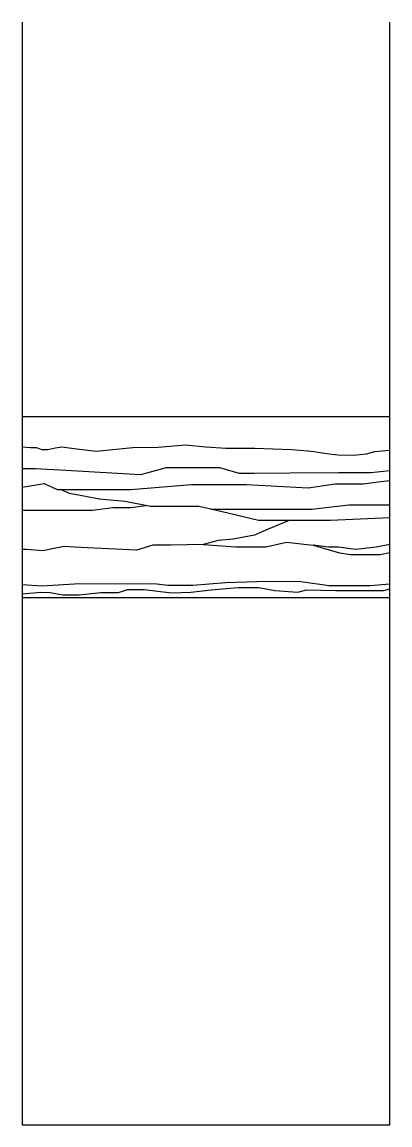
# Model space of a CAD drawing. Header units: millimetres. Extents: x 39 to 1913, y -1214 to 273.
# Drawn here: x 1838.4 to 1913.4, y 33.1 to 258.1 of the extents above; entities that cross this region are included whole.
import ezdxf

# ---------------------------------------------------------------- set-up
doc = ezdxf.new("R2010")
doc.units = ezdxf.units.MM

msp = doc.modelspace()

# ---------------------------------------------------------------- linework, layer by layer
at = {"color": 7, "true_color": 0xd6ffff}
msp.add_lwpolyline([(1838.41, 258.07), (1838.41, 33.07), (1913.41, 33.07), (1913.41, 258.07)], dxfattribs=at)
at = {"color": 18, "true_color": 0x000000}
for points in [[(1838.41, 177.62), (1913.41, 177.62)], [(1838.41, 171.39), (1840.12, 171.28), (1841.34, 171.28), (1842.34, 170.85), (1843.69, 170.85), (1845.22, 171.17), (1846.55, 171.44), (1848.52, 171.12), (1852.37, 170.64), (1853.49, 170.51), (1860.98, 171.3), (1866.09, 171.31), (1871.71, 171.81), (1875.87, 171.44), (1879.97, 171.15), (1885.85, 171.15), (1893.35, 170.89), (1896.71, 170.57), (1897.91, 170.46), (1900.56, 170.08), (1902.78, 169.77), (1906.06, 169.73), (1908.66, 170.01), (1910.31, 170.45), (1912.5, 170.66), (1913.41, 170.75)], [(1913.41, 166.54), (1909.5, 166.07), (1903.01, 166.07), (1893.01, 166.02), (1885.76, 165.99), (1882.67, 165.99), (1878.72, 167.14), (1867.82, 167.14), (1862.58, 165.72), (1847.34, 166.59), (1841.15, 166.94), (1838.41, 166.94)], [(1838.41, 163.15), (1842.89, 163.9), (1845.59, 162.73), (1854.21, 162.73), (1860.56, 162.73), (1872.99, 163.7), (1884.17, 163.7), (1896.75, 163.07), (1902.28, 163.88), (1907.96, 163.88), (1911.59, 164.32), (1913.41, 164.54)], [(1848.09, 161.91), (1846.22, 162.73)], [(1892.87, 156.37), (1886.61, 156.37), (1881.78, 157.51), (1876.87, 158.67), (1874.45, 159.24), (1868.38, 159.24), (1864.63, 159.24), (1859.44, 160.25), (1854.15, 160.7), (1851.32, 161.26), (1848.09, 161.91)], [(1838.41, 158.52), (1838.41, 158.52), (1852.79, 158.52), (1856.92, 159.06), (1860.51, 159.06), (1863.68, 159.42)], [(1876.87, 158.67), (1888.36, 158.67), (1897.5, 158.67), (1905.05, 159.59), (1913.41, 159.59)], [(1913.41, 156.89), (1913.41, 156.89), (1901.28, 156.37), (1896.4, 156.37), (1892.87, 156.37), (1888.61, 154.58), (1885.78, 153.4), (1881.42, 152.58), (1878.37, 152.27), (1875.32, 151.45), (1868.66, 151.36), (1865.07, 151.32), (1861.76, 150.31), (1857.52, 150.53), (1853.1, 150.76), (1849.12, 150.96), (1846.99, 151.07), (1844.28, 150.53), (1842.67, 150.21), (1839.34, 150.49), (1838.41, 150.49)], [(1875.32, 151.45), (1882, 151.02), (1888.13, 151.02), (1892.31, 151.98), (1897.74, 151.33), (1903.12, 149.79), (1905.36, 149.45), (1908.59, 149.45), (1911.4, 149.45), (1913.41, 149.87)], [(1913.41, 151.47), (1910.64, 150.94), (1906.42, 150.49), (1902.91, 150.94), (1900.88, 150.94), (1897.74, 151.33)], [(1913.41, 143.38), (1909.36, 143.02), (1905.88, 143.02), (1901.03, 143.02), (1895.22, 143.85), (1889.8, 143.96), (1886.29, 143.85), (1879.87, 143.65), (1873.25, 143.11), (1868.12, 143.11), (1865.86, 143.36), (1850.22, 143.45), (1842.46, 142.95), (1838.41, 143.26)], [(1838.41, 141.44), (1842.24, 141.74), (1844.16, 141.72), (1846.64, 141.19), (1850.07, 141.19), (1854.49, 141.66), (1858.04, 141.66), (1859.9, 142.32), (1863.28, 142.32), (1866.09, 141.96), (1868.89, 141.61), (1872.84, 141.77), (1876.99, 142.21), (1882.44, 142.69), (1886.66, 142.69), (1889.97, 142.09), (1894.66, 141.73), (1896.39, 142.25), (1902.39, 142.11), (1903.88, 142.11), (1909.09, 142.11), (1912.19, 142.11), (1913.41, 142.44)], [(1838.41, 140.67), (1913.41, 140.67)]]:
    msp.add_lwpolyline(points, dxfattribs=at)

doc.saveas('drawing.dxf')
